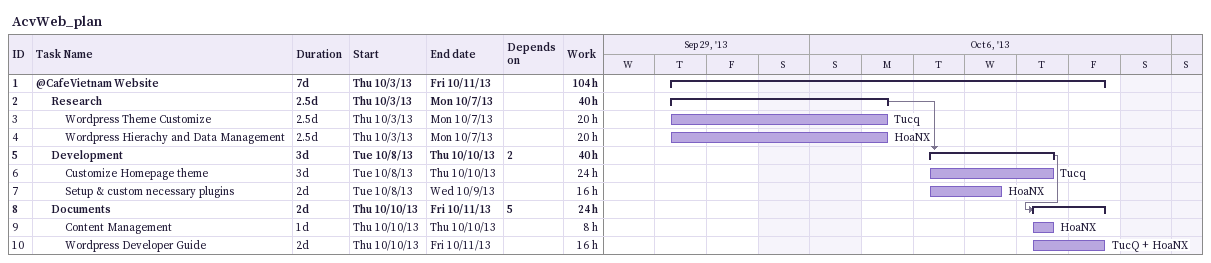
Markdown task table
AcvWeb_plan

| ID | Level | Task | Duration | Start | Finish | Predecessors | Resources | Work (h) |
|---|---|---|---|---|---|---|---|---|
| 1 | 1 | **@CafeVietnam Website** | 7d | 2013-10-03 | 2013-10-11 |  |  | 104 |
| 2 | 2 | **Research** | 2.5d | 2013-10-03 | 2013-10-07 |  |  | 40 |
| 3 | 3 | Wordpress Theme Customize | 2.5d | 2013-10-03 | 2013-10-07 |  | Tucq | 20 |
| 4 | 3 | Wordpress Hierachy and Data Management | 2.5d | 2013-10-03 | 2013-10-07 |  | HoaNX | 20 |
| 5 | 2 | **Development** | 3d | 2013-10-08 | 2013-10-10 | 2 |  | 40 |
| 6 | 3 | Customize Homepage theme | 3d | 2013-10-08 | 2013-10-10 |  | Tucq | 24 |
| 7 | 3 | Setup & custom necessary plugins | 2d | 2013-10-08 | 2013-10-09 |  | HoaNX | 16 |
| 8 | 2 | **Documents** | 2d | 2013-10-10 | 2013-10-11 | 5 |  | 24 |
| 9 | 3 | Content Management | 1d | 2013-10-10 | 2013-10-10 |  | HoaNX | 8 |
| 10 | 3 | Wordpress Developer Guide | 2d | 2013-10-10 | 2013-10-11 |  | TucQ + HoaNX | 16 |
